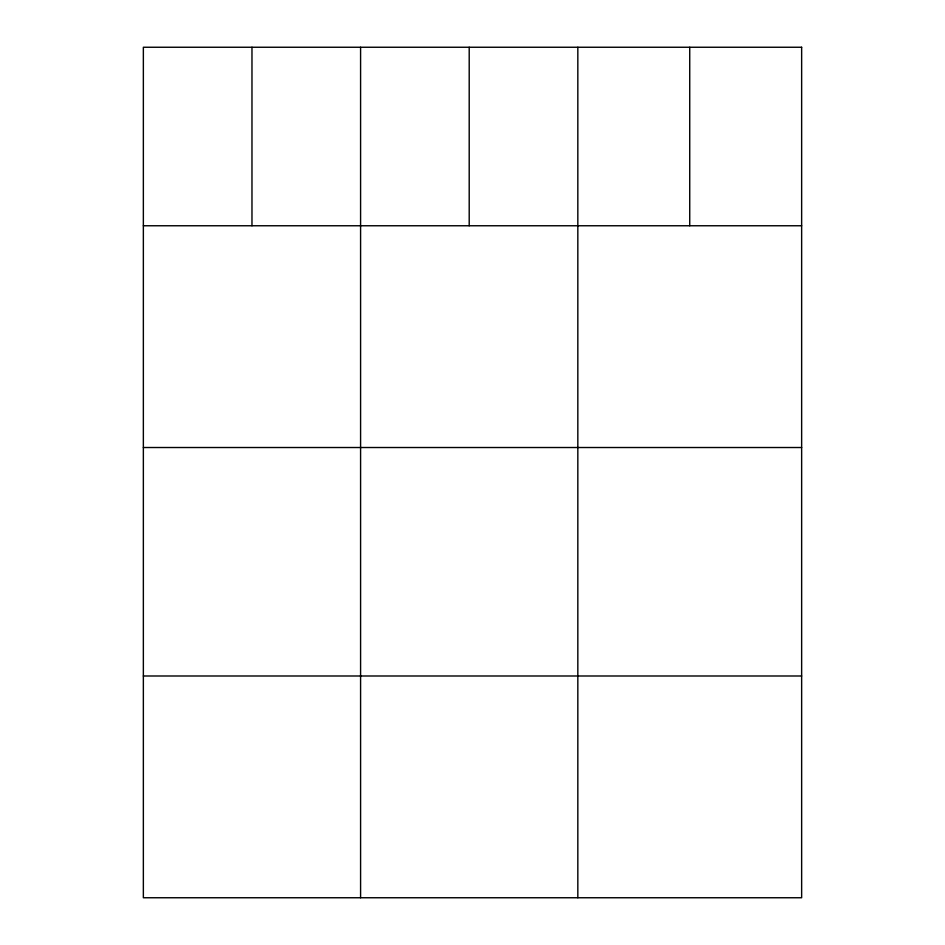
<?xml version="1.0" encoding="UTF-8"?>
<svg xmlns="http://www.w3.org/2000/svg" width="945" height="945" viewBox="0 0 945 945"><rect width="100%" height="100%" fill="white"/><g stroke="black" fill="none" stroke-linecap="round" stroke-linejoin="round"><path stroke-width="1.42" d="M143.356 225.76L801.643 225.76M143.356 447.517L801.643 447.517M143.356 675.994L801.643 675.994M689.732 47.25L689.732 225.76M577.832 47.25L577.832 897.75M469.204 47.25L469.204 225.76M360.588 47.25L360.588 897.75M251.972 47.25L251.972 225.76M801.643 47.25L143.356 47.25L143.356 897.75L801.643 897.75L801.643 47.25"/></g></svg>
